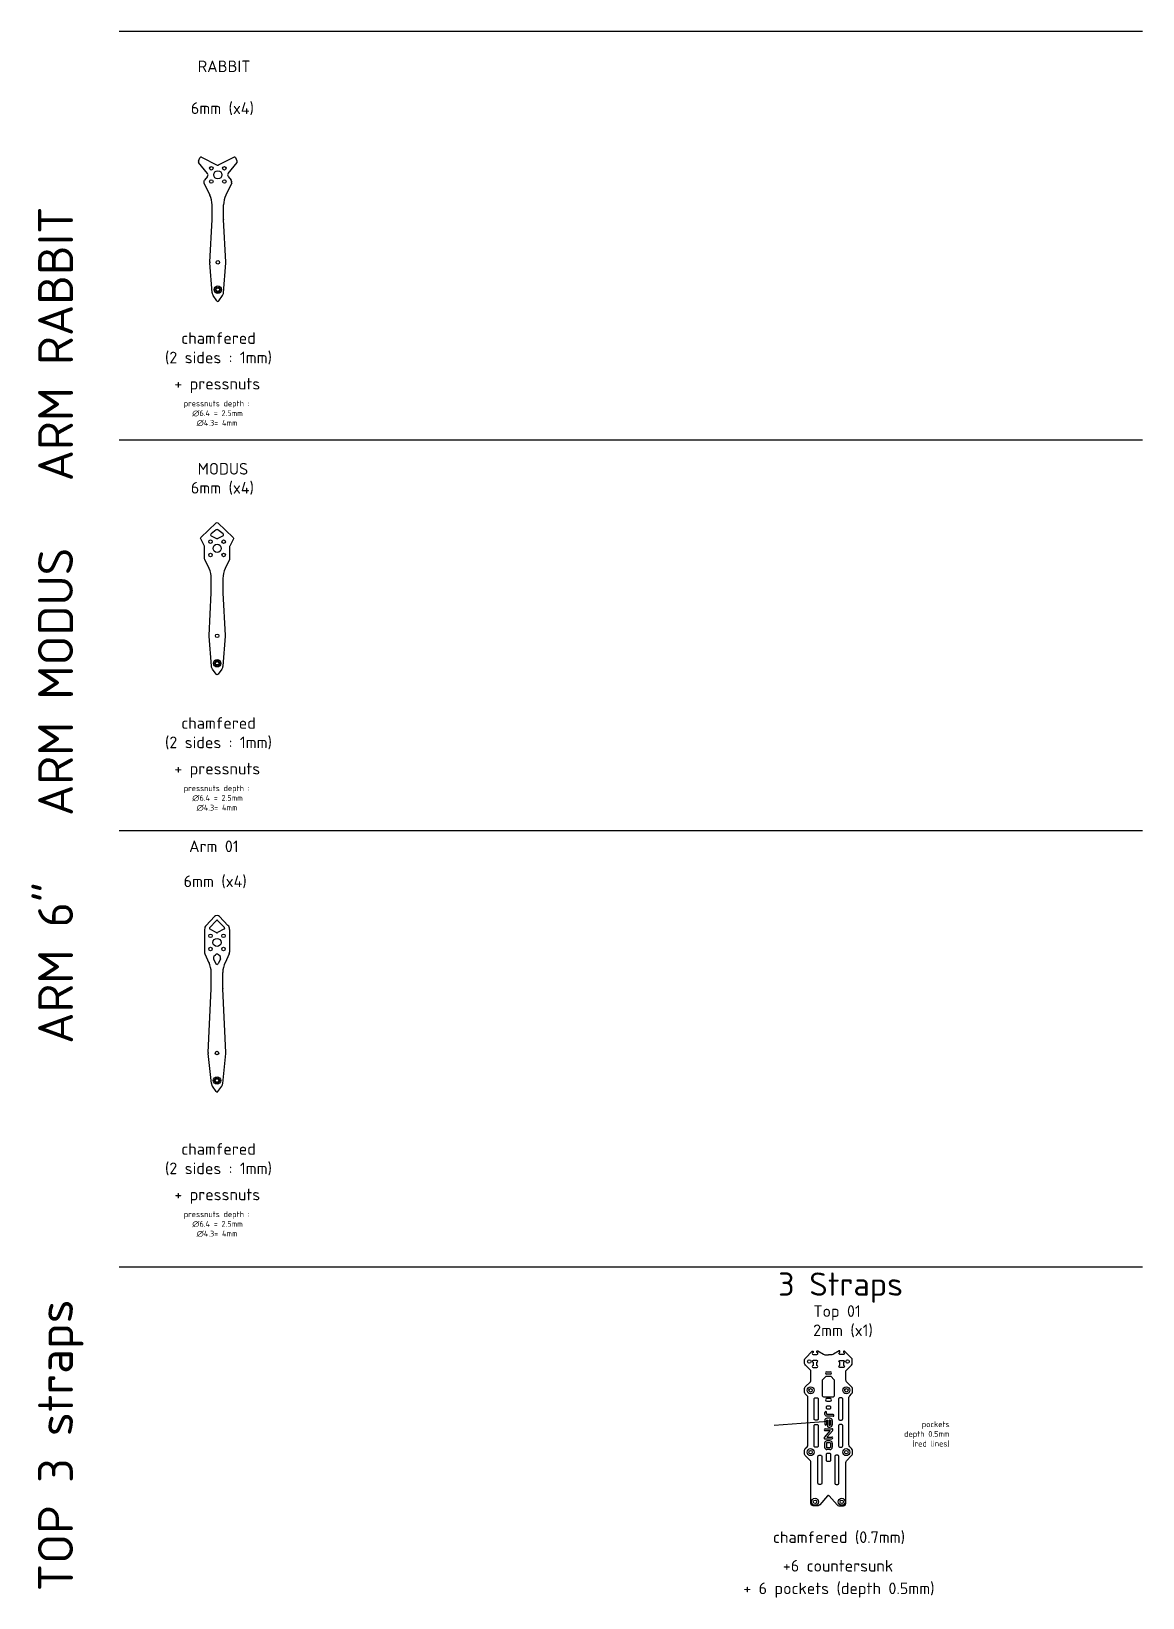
# Model space of a CAD drawing. Header units: millimetres. Extents: x -444 to 1254, y -2418 to 492.
# Drawn here: x -75 to 880, y -2418 to -1071 of the extents above; entities that cross this region are included whole.
import ezdxf

# ---------------------------------------------------------------- set-up
doc = ezdxf.new("R2010")
doc.units = ezdxf.units.MM
doc.linetypes.add('JIS_09_08', pattern=[10.75, 8, -0.55, 0.55, -0.55, 0.55, -0.55])
for name, color, linetype in [('Calque1', 150, 'Continuous'), ('Calque1_chamfered', 40, 'Continuous'), ('Calque1_countersunk', 90, 'Continuous'), ('Calque1_pocket', 10, 'Continuous')]:
    doc.layers.add(name, color=color, linetype=linetype)
doc.styles.get("Standard").update_dxf_attribs({"font": 'arial.ttf'})

msp = doc.modelspace()

# ---------------------------------------------------------------- linework, layer by layer
msp.add_line((609.5, -2266.5), (563, -2269.8))
at = {"layer": 'Calque1'}
for p, q in [((0, -1071), (879.8, -1071)), ((68.3, -1182.8), (69.5, -1179.7)), ((76, -1193.2), (68.4, -1183.8)), ((70.9, -1179.2), (84.4, -1186)), ((98.9, -1179.2), (85.3, -1186)), ((93.8, -1193.2), (101.4, -1183.8)), ((101.5, -1182.8), (100.3, -1179.7)), ((76, -1195.7), (73.3, -1199.1)), ((93.8, -1195.7), (96.5, -1199.1)), ((73, -1201.2), (78, -1211.9)), ((96.8, -1201.2), (91.8, -1211.9)), ((79.9, -1232.5), (79.9, -1220.3)), ((89.9, -1232.5), (89.9, -1220.3)), ((78, -1269.4), (79.9, -1232.8)), ((91.8, -1269.4), (89.9, -1232.8)), ((80, -1295.8), (78, -1270)), ((89.8, -1295.8), (91.8, -1270)), ((84.1, -1302.8), (80.9, -1298.3)), ((85.7, -1302.8), (88.9, -1298.3)), ((0, -1422.2), (879.8, -1422.2)), ((0, -1758.2), (879.8, -1758.2)), ((73.5, -1843.3), (73.5, -1862.9)), ((82, -1832.2), (74.8, -1839.8)), ((83.5, -1835.8), (77.9, -1841.7)), ((78.2, -1843.2), (83.8, -1846)), ((90.2, -1843.2), (84.7, -1846)), ((84.9, -1835.8), (90.5, -1841.7)), ((86.4, -1832.2), (93.6, -1839.8)), ((95, -1843.3), (95, -1862.9)), ((73.7, -1864.2), (77.3, -1871.9)), ((81.2, -1868.5), (83.3, -1872.9)), ((81.6, -1866.2), (82.8, -1865.1)), ((87.2, -1868.5), (85.1, -1872.9)), ((86.8, -1866.2), (85.6, -1865.1)), ((94.7, -1864.2), (91.1, -1871.9)), ((79.2, -1894.2), (79.2, -1880.3)), ((89.2, -1894.2), (89.2, -1880.3)), ((76.7, -1949.2), (79.2, -1894.4)), ((91.7, -1949.2), (89.2, -1894.4)), ((79.4, -1975.8), (76.7, -1950)), ((89.1, -1975.8), (91.7, -1950)), ((83.4, -1982.7), (80.2, -1978.2)), ((85, -1982.7), (88.2, -1978.2)), ((0, -2133.3), (879.8, -2133.3)), ((608.3, -2223.6), (611.2, -2223.6)), ((611.2, -2225.8), (608.3, -2225.8)), ((611.2, -2246.8), (608.3, -2246.8)), ((608.3, -2249), (611.2, -2249))]:
    msp.add_line(p, q, dxfattribs=at)
for points in [[(73.7, -1525.1, -0.109594), (73.5, -1524.3), (73.5, -1514.5, 0.117447), (73.3, -1513.6), (70.2, -1507.5, -0.328819), (70.4, -1506.3), (83.6, -1493.7, -0.403898), (85, -1493.7), (98.1, -1506.3, -0.328819), (98.3, -1507.5), (95.2, -1513.6, 0.117447), (95, -1514.5), (95, -1524.3, -0.109594), (94.8, -1525.1), (91.1, -1533, 0.109597), (89.3, -1541.5), (89.3, -1553.7, 0.012978), (89.3, -1553.9), (91.2, -1590.5, -0.032684), (91.2, -1591.2), (89.1, -1617, -0.134222), (88.2, -1619.5), (85.1, -1623.9, -0.519542), (83.4, -1623.9), (80.3, -1619.5, -0.134222), (79.4, -1617), (77.4, -1591.2, -0.032684), (77.4, -1590.5), (79.3, -1553.9, 0.012978), (79.3, -1553.7), (79.3, -1541.5, 0.109589), (77.4, -1533)], [(83.8, -1507.2, 0.237584), (84.7, -1507.2), (89.3, -1504.9, 0.545529), (89.4, -1503.2), (84.9, -1499.6, 0.352256), (83.6, -1499.6), (79.1, -1503.2, 0.545529), (79.3, -1504.9), (83.8, -1507.2)], [(599.9, -2220, 1), (599.9, -2218.4), (599.9, -2215.5, 1), (599.9, -2213.9), (596.7, -2213.9, 1), (596.7, -2215.5), (596.7, -2218.4, 1), (596.7, -2220)], [(619.6, -2220, -1), (619.6, -2218.4), (619.6, -2215.5, -1), (619.6, -2213.9), (622.7, -2213.9, -1), (622.7, -2215.5), (622.7, -2218.4, -1), (622.7, -2220)], [(608.2, -2227.4), (611.3, -2227.4, -0.198912), (612, -2227.7), (614.5, -2230.2, -0.198912), (614.7, -2230.9), (614.7, -2244.4, -0.414214), (613.7, -2245.4), (605.7, -2245.4, -0.414214), (604.7, -2244.4), (604.7, -2230.9, -0.198912), (605, -2230.2), (607.5, -2227.7, -0.198912)], [(598.5, -2246), (600, -2246, -0.414214), (601, -2247), (601, -2264.2, -0.414214), (600, -2265.2), (598.5, -2265.2, -0.414214), (597.5, -2264.2), (597.5, -2247, -0.414214)], [(621, -2246), (619.5, -2246, 0.414214), (618.5, -2247), (618.5, -2264.2, 0.414214), (619.5, -2265.2), (621, -2265.2, 0.414214), (622, -2264.2), (622, -2247, 0.414214)], [(598.5, -2268.9), (600, -2268.9, -0.414214), (601, -2269.9), (601, -2287.5, -0.414214), (600, -2288.5), (598.5, -2288.5, -0.414214), (597.5, -2287.5), (597.5, -2269.9, -0.414214)], [(621, -2268.9), (619.5, -2268.9, 0.414214), (618.5, -2269.9), (618.5, -2287.5, 0.414214), (619.5, -2288.5), (621, -2288.5, 0.414214), (622, -2287.5), (622, -2269.9, 0.414214)], [(601.7, -2295.5), (603.2, -2295.5, -0.414214), (604.2, -2296.5), (604.2, -2319.5, -0.414214), (603.2, -2320.5), (601.7, -2320.5, -0.414214), (600.7, -2319.5), (600.7, -2296.5, -0.414214)], [(617.8, -2295.5), (616.3, -2295.5, 0.414214), (615.3, -2296.5), (615.3, -2319.5, 0.414214), (616.3, -2320.5), (617.8, -2320.5, 0.414214), (618.8, -2319.5), (618.8, -2296.5, 0.414214)]]:
    msp.add_lwpolyline(points, format="xyb", close=True, dxfattribs=at)
for points in [[(609.7, -2330, 0.219685), (609, -2330.3), (602.3, -2338.2, -0.219685), (600.8, -2338.9), (596.7, -2338.9, -0.414214), (594.7, -2336.9), (594.7, -2301.6, 0.198912), (594.2, -2300.2), (589.8, -2295.8, -0.198912), (589.2, -2294.4), (589.2, -2291.2, -0.198912), (589.8, -2289.8), (591.5, -2288.1, 0.198912), (592.1, -2286.7), (592.1, -2245.7, 0.198912), (591.5, -2244.3), (589.8, -2242.6, -0.198912), (589.2, -2241.2), (589.2, -2238, -0.198912), (589.8, -2236.6), (594.2, -2232.2, 0.198912), (594.7, -2230.8), (594.7, -2223.2, 0.198912), (594.5, -2222.5), (589.9, -2217.9, -0.198912), (589.3, -2216.5), (589.3, -2214.9), (589.3, -2213.3, -0.198912), (589.9, -2211.9), (595.9, -2206, -0.668179), (596.7, -2206.3), (596.7, -2207.1, 1), (596.7, -2208.7), (599.9, -2208.7, 1.000028), (599.9, -2207.1), (599.9, -2206, -0.58149), (600.6, -2205.6), (605.5, -2208.5, 0.134807), (608.1, -2209.2), (609.7, -2209.2)], [(609.7, -2330, -0.219685), (610.5, -2330.3), (617.2, -2338.2, 0.219685), (618.7, -2338.9), (622.7, -2338.9, 0.414214), (624.7, -2336.9), (624.7, -2301.6, -0.198912), (625.3, -2300.2), (629.7, -2295.8, 0.198912), (630.3, -2294.4), (630.3, -2291.2, 0.198912), (629.7, -2289.8), (628, -2288.1, -0.198912), (627.4, -2286.7), (627.4, -2245.7, -0.198912), (628, -2244.3), (629.7, -2242.6, 0.198912), (630.3, -2241.2), (630.3, -2238, 0.198912), (629.7, -2236.6), (625.3, -2232.2, -0.198912), (624.7, -2230.8), (624.7, -2223.2, -0.198912), (625, -2222.5), (629.6, -2217.9, 0.198912), (630.2, -2216.5), (630.2, -2214.9), (630.2, -2213.3, 0.198912), (629.6, -2211.9), (623.6, -2206, 0.668179), (622.8, -2206.3), (622.8, -2207.1, -1), (622.8, -2208.7), (619.6, -2208.7, -1.000028), (619.6, -2207.1), (619.6, -2206, 0.58149), (618.9, -2205.6), (614, -2208.5, -0.134807), (611.4, -2209.2), (609.7, -2209.2)]]:
    msp.add_lwpolyline(points, format="xyb", dxfattribs=at)
for centre, radius in [((79.3, -1188.8), 1.5), ((79.3, -1200.1), 1.5), ((84.9, -1194.4), 3.5), ((90.5, -1188.8), 1.5), ((90.5, -1200.1), 1.5), ((84.9, -1269.7), 1.5), ((84.9, -1293.2), 1.5), ((78.6, -1509.9), 1.5), ((89.9, -1509.9), 1.5), ((78.6, -1521.3), 1.5), ((84.3, -1515.6), 3.5), ((89.9, -1521.3), 1.5), ((84.3, -1590.8), 1.5), ((84.3, -1614.4), 1.5), ((78.6, -1848.8), 1.5), ((78.6, -1860.1), 1.5), ((84.2, -1854.5), 3.5), ((89.8, -1848.8), 1.5), ((89.8, -1860.1), 1.5), ((84.2, -1949.6), 1.5), ((84.2, -1973.2), 1.5), ((593.3, -2214.9), 1.5), ((626.2, -2214.9), 1.5), ((594.4, -2239.6), 1.5), ((625.1, -2239.6), 1.5), ((594.4, -2292.8), 1.5), ((625.1, -2292.8), 1.5), ((598.2, -2335.5), 1.5), ((621.2, -2335.5), 1.5)]:
    msp.add_circle(centre, radius, dxfattribs=at)
for centre, radius, start, end in [((69.2, -1183.1), 1, 158.0579, 218.8102), ((70.4, -1180.1), 1, 63.2653, 158.0579), ((99.3, -1180.1), 1, 21.9421, 116.7347), ((100.6, -1183.1), 1, 321.1898, 21.9421), ((74.5, -1194.4), 2, 321.1898, 38.8102), ((84.9, -1185.1), 1, 243.2641, 296.7347), ((95.3, -1194.4), 2, 141.1898, 218.8102), ((74.8, -1200.4), 2, 141.1898, 205.0167), ((59.9, -1220.3), 20, 0, 25.0167), ((109.9, -1220.3), 20, 154.9822, 180), ((94.9, -1200.4), 2, 334.9822, 38.8102), ((74.9, -1232.5), 5, 357.0258, 0), ((94.9, -1232.5), 5, 180, 182.9742), ((83, -1269.6), 5, 177.0258, 184.5137), ((86.8, -1269.6), 5, 355.4863, 2.9742), ((85, -1295.4), 5, 184.5137, 215.0925), ((84.9, -1302.2), 1, 215.0925, 324.9075), ((84.8, -1295.4), 5, 324.9075, 355.4863), ((84.2, -1834.3), 3, 43.3504, 136.6496), ((78.5, -1843.3), 5, 136.6496, 180), ((78.6, -1842.3), 1, 136.6496, 243.2647), ((84.2, -1836.4), 1, 43.3504, 136.6496), ((89.8, -1842.3), 1, 296.7353, 43.3504), ((90, -1843.3), 5, 0, 43.3504), ((84.2, -1845.2), 1, 243.2647, 296.7353), ((76.5, -1862.9), 3, 180, 205.0173), ((59.2, -1880.3), 20, 0, 25.0173), ((83.1, -1867.6), 2, 135, 205.0173), ((84.2, -1866.5), 2, 45, 135), ((85.3, -1867.6), 2, 334.9827, 45), ((109.2, -1880.3), 20, 154.9827, 180), ((92, -1862.9), 3, 334.9827, 0), ((84.2, -1872.4), 1, 205.0173, 334.9827), ((74.2, -1894.2), 5, 357.4104, 0), ((94.2, -1894.2), 5, 180, 182.5896), ((81.7, -1949.5), 5, 177.4104, 185.7665), ((86.7, -1949.5), 5, 354.2335, 2.5896), ((84.3, -1975.3), 5, 185.7665, 215.0925), ((84.1, -1975.3), 5, 324.9075, 354.2335), ((84.2, -1982.1), 1, 215.0925, 324.9075), ((608.3, -2224.7), 1.1, 90, 270), ((611.2, -2224.7), 1.1, 270, 90), ((608.3, -2247.9), 1.1, 90, 270), ((611.2, -2247.9), 1.1, 270, 90)]:
    msp.add_arc(centre, radius, start, end, dxfattribs=at)
at = {"layer": 'Calque1_countersunk'}
for centre in [(594.4, -2239.6), (625.1, -2239.6), (594.4, -2292.8), (625.1, -2292.8), (598.2, -2335.5), (621.2, -2335.5)]:
    msp.add_circle(centre, 3, dxfattribs=at)
at = {"layer": 'Calque1_pocket'}
for p, q in [((606.6, -2265.6), (606.6, -2268.8)), ((606.6, -2268.8), (606.6, -2268.8)), ((606.8, -2272.7), (612.8, -2272.7)), ((608.2, -2265.6), (608.2, -2268.8)), ((613.4, -2274.1), (608.5, -2279.8)), ((611, -2263.6), (608.6, -2263.6)), ((611.4, -2265.6), (611.4, -2269.2)), ((613, -2265.6), (613, -2269.2)), ((606.5, -2285.1), (606.5, -2288.6)), ((608.1, -2285.1), (608.1, -2288.6)), ((608.5, -2279.8), (612.8, -2279.8)), ((611, -2283.1), (608.5, -2283.1)), ((611, -2284.7), (608.5, -2284.7)), ((611, -2289), (608.5, -2289)), ((611.4, -2285.1), (611.4, -2288.6)), ((613, -2285.1), (613, -2288.6)), ((611, -2290.6), (608.5, -2290.6))]:
    msp.add_line(p, q, dxfattribs=at)
for points in [[(613.7, -2262), (608.5, -2262, -0.245066), (607.1, -2261.2, -0.113399), (606.7, -2260.4, -0.037158), (606.6, -2258.6, -0.049183)], [(613.7, -2260.4), (608.5, -2260.4, -0.245066), (608.4, -2260.3, -0.113399), (608.3, -2260.1, -0.037158), (608.2, -2258.6)], [(606.8, -2274.3), (611.1, -2274.3), (606.2, -2280.1, 0.640968), (606.8, -2281.4), (612.8, -2281.4)], [(608.6, -2265.2), (608.9, -2265.2), (608.9, -2270.4, 0.414214), (609.7, -2271.2), (611, -2271.2)]]:
    msp.add_lwpolyline(points, format="xyb", dxfattribs=at)
for points in [[(609, -2252.9), (610.5, -2252.9, -0.414214), (611.5, -2253.9), (611.5, -2254.9, -0.414214), (610.5, -2255.9), (609, -2255.9, -0.414214), (608, -2254.9), (608, -2253.9, -0.414214)], [(609, -2293.7), (610.5, -2293.7, -0.414214), (611.5, -2294.7), (611.5, -2299.9, -0.414214), (610.5, -2300.9), (609, -2300.9, -0.414214), (608, -2299.9), (608, -2294.7, -0.414214)]]:
    msp.add_lwpolyline(points, format="xyb", close=True, dxfattribs=at)
msp.add_lwpolyline([(611, -2265.2), (610.5, -2265.2), (610.5, -2269.6), (611, -2269.6)], dxfattribs=at)
for centre, radius in [((84.9, -1293.2), 3.25), ((84.9, -1293.2), 2.15), ((84.3, -1614.4), 3.2), ((84.3, -1614.4), 2.15), ((84.2, -1973.2), 3.2), ((84.2, -1973.2), 2.15)]:
    msp.add_circle(centre, radius, dxfattribs=at)
for centre, radius, start, end in [((607.4, -2258.6), 0.8, 0.5299, 180.5299), ((613.7, -2261.2), 0.8, 270, 90), ((606.8, -2273.5), 0.8, 90, 270), ((608.6, -2265.6), 2, 90, 180), ((607.4, -2268.8), 0.787, 180, 0), ((608.6, -2265.6), 0.4, 90, 180), ((611, -2265.6), 2, 0, 90), ((611, -2265.6), 0.4, 0, 90), ((611, -2269.2), 2, 270, 0), ((611, -2269.2), 0.4, 270, 0), ((612.8, -2273.5), 0.8, 319.3657, 90), ((608.5, -2285.1), 2, 90, 180), ((608.5, -2288.6), 2, 180, 270), ((608.5, -2285.1), 0.4, 90, 180), ((608.5, -2288.6), 0.4, 180, 270), ((611, -2285.1), 2, 0, 90), ((611, -2285.1), 0.4, 0, 90), ((611, -2288.6), 2, 270, 0), ((611, -2288.6), 0.4, 270, 0), ((612.8, -2280.6), 0.8, 270, 90)]:
    msp.add_arc(centre, radius, start, end, dxfattribs=at)

# ---------------------------------------------------------------- texts
at = {"linetype": 'JIS_09_08'}
for s, insert, char_height, attachment_point in [('{\\fISOCPEUR|b0|i0|c0|p34;RABBIT}', (67.5, -1096.1), 10, 1), ('{\\fISOCPEUR|b0|i0|c0|p34;6mm (x4)}', (61.7, -1132.1), 10, 1), ('{\\fISOCPEUR|b0|i0|c0|p34;MODUS}', (67.5, -1442.2), 10, 1), ('{\\fISOCPEUR|b0|i0|c0|p34;6mm (x4)}', (61.7, -1458.5), 10, 1), ('{\\fISOCPEUR|b0|i0|c0|p34;Arm 01}', (60.2, -1766.8), 10, 1), ('{\\fISOCPEUR|b0|i0|c0|p34;6mm (x4)}', (55.5, -1796.9), 10, 1), ('{\\fISOCPEUR|b0|i0|c0|p34;3 Straps}', (566.5, -2138.3), 20, 1), ('{\\fISOCPEUR|b0|i0|c0|p34;Top 01}', (596.8, -2166.5), 10, 1), ('{\\fISOCPEUR|b0|i0|c0|p34;2mm (x1)}', (596.6, -2183), 10, 1), ('{\\fISOCPEUR|b0|i0|c0|p34;pockets \\Pdepth 0.5mm\\P(red lines) }', (713.9, -2266.3), 5, 3)]:
    msp.add_mtext_dynamic_manual_height_columns(s, width=327.756, gutter_width=12.5, heights=[0], dxfattribs=dict(at, insert=insert, char_height=char_height, attachment_point=attachment_point))
at = {"linetype": 'JIS_09_08', "char_height": 30, "attachment_point": 1, "rotation": 90}
for s, insert in [('{\\fISOCPEUR|b0|i0|c0|p34;ARM RABBIT}', (-69.6, -1458)), ('{\\fISOCPEUR|b0|i0|c0|p34;ARM MODUS}', (-69.6, -1745.8)), ('{\\fISOCPEUR|b0|i0|c0|p34;ARM 6"}', (-69.6, -1941.7)), ('{\\fISOCPEUR|b0|i0|c0|p34;TOP 3 straps}', (-69.6, -2412.5))]:
    msp.add_mtext_dynamic_manual_height_columns(s, width=327.756, gutter_width=12.5, heights=[0], dxfattribs=dict(at, insert=insert))
at = {"layer": 'Calque1_chamfered', "char_height": 10, "attachment_point": 1}
for s, insert in [('\\pi133.87807;{\\fISOCPEUR|b0|i0|c0|p34;chamfered\\P\\pi119.87807;(2 sides : 1mm)}', (-80.4, -1329.8)), ('\\pi133.87807;{\\fISOCPEUR|b0|i0|c0|p34;chamfered\\P\\pi119.87807;(2 sides : 1mm)}', (-80.4, -1660.8)), ('\\pi133.87807;{\\fISOCPEUR|b0|i0|c0|p34;chamfered\\P\\pi119.87807;(2 sides : 1mm)}', (-80.4, -2027.1)), ('\\pi109.37807;{\\fISOCPEUR|b0|i0|c0|p34;chamfered (0.7mm)}', (452.7, -2360.9))]:
    msp.add_mtext_dynamic_manual_height_columns(s, width=327.756, gutter_width=12.5, heights=[0], dxfattribs=dict(at, insert=insert))
at = {"layer": 'Calque1_countersunk', "insert": (452.7, -2385.5), "char_height": 10, "attachment_point": 1}
msp.add_mtext_dynamic_manual_height_columns('\\pi117.87807;{\\fISOCPEUR|b0|i0|c0|p34;+6 countersunk}', width=327.756, gutter_width=12.5, heights=[0], dxfattribs=at)
at = {"layer": 'Calque1_pocket', "attachment_point": 1}
for s, width, insert, char_height in [('\\pi127.87807;{\\fISOCPEUR|b0|i0|c0|p34;+ pressnuts}', 327.756, (-80.4, -1369), 10), ('\\pi36.45843;{\\fISOCPEUR|b0|i0|c0|p34;pressnuts depth : \\P\\pi43.70843;∅6.4 = 2.5mm\\P\\pi47.45843;∅4.3= 4mm}', 126.917, (19.2, -1388.5), 5), ('\\pi127.87807;{\\fISOCPEUR|b0|i0|c0|p34;+ pressnuts}', 327.756, (-80.4, -1700), 10), ('\\pi36.45843;{\\fISOCPEUR|b0|i0|c0|p34;pressnuts depth : \\P\\pi43.70843;∅6.4 = 2.5mm\\P\\pi47.45843;∅4.3= 4mm}', 126.917, (19.2, -1719.4), 5), ('\\pi127.87807;{\\fISOCPEUR|b0|i0|c0|p34;+ pressnuts}', 327.756, (-80.4, -2066.2), 10), ('\\pi36.45843;{\\fISOCPEUR|b0|i0|c0|p34;pressnuts depth : \\P\\pi43.70843;∅6.4 = 2.5mm\\P\\pi47.45843;∅4.3= 4mm}', 126.917, (19.2, -2085.7), 5), ('\\pi83.87807;{\\fISOCPEUR|b0|i0|c0|p34;+ 6 pockets (depth 0.5mm)}', 327.756, (452.7, -2404.9), 10)]:
    msp.add_mtext_dynamic_manual_height_columns(s, width=width, gutter_width=12.5, heights=[0], dxfattribs=dict(at, insert=insert, char_height=char_height))

doc.saveas('drawing.dxf')
